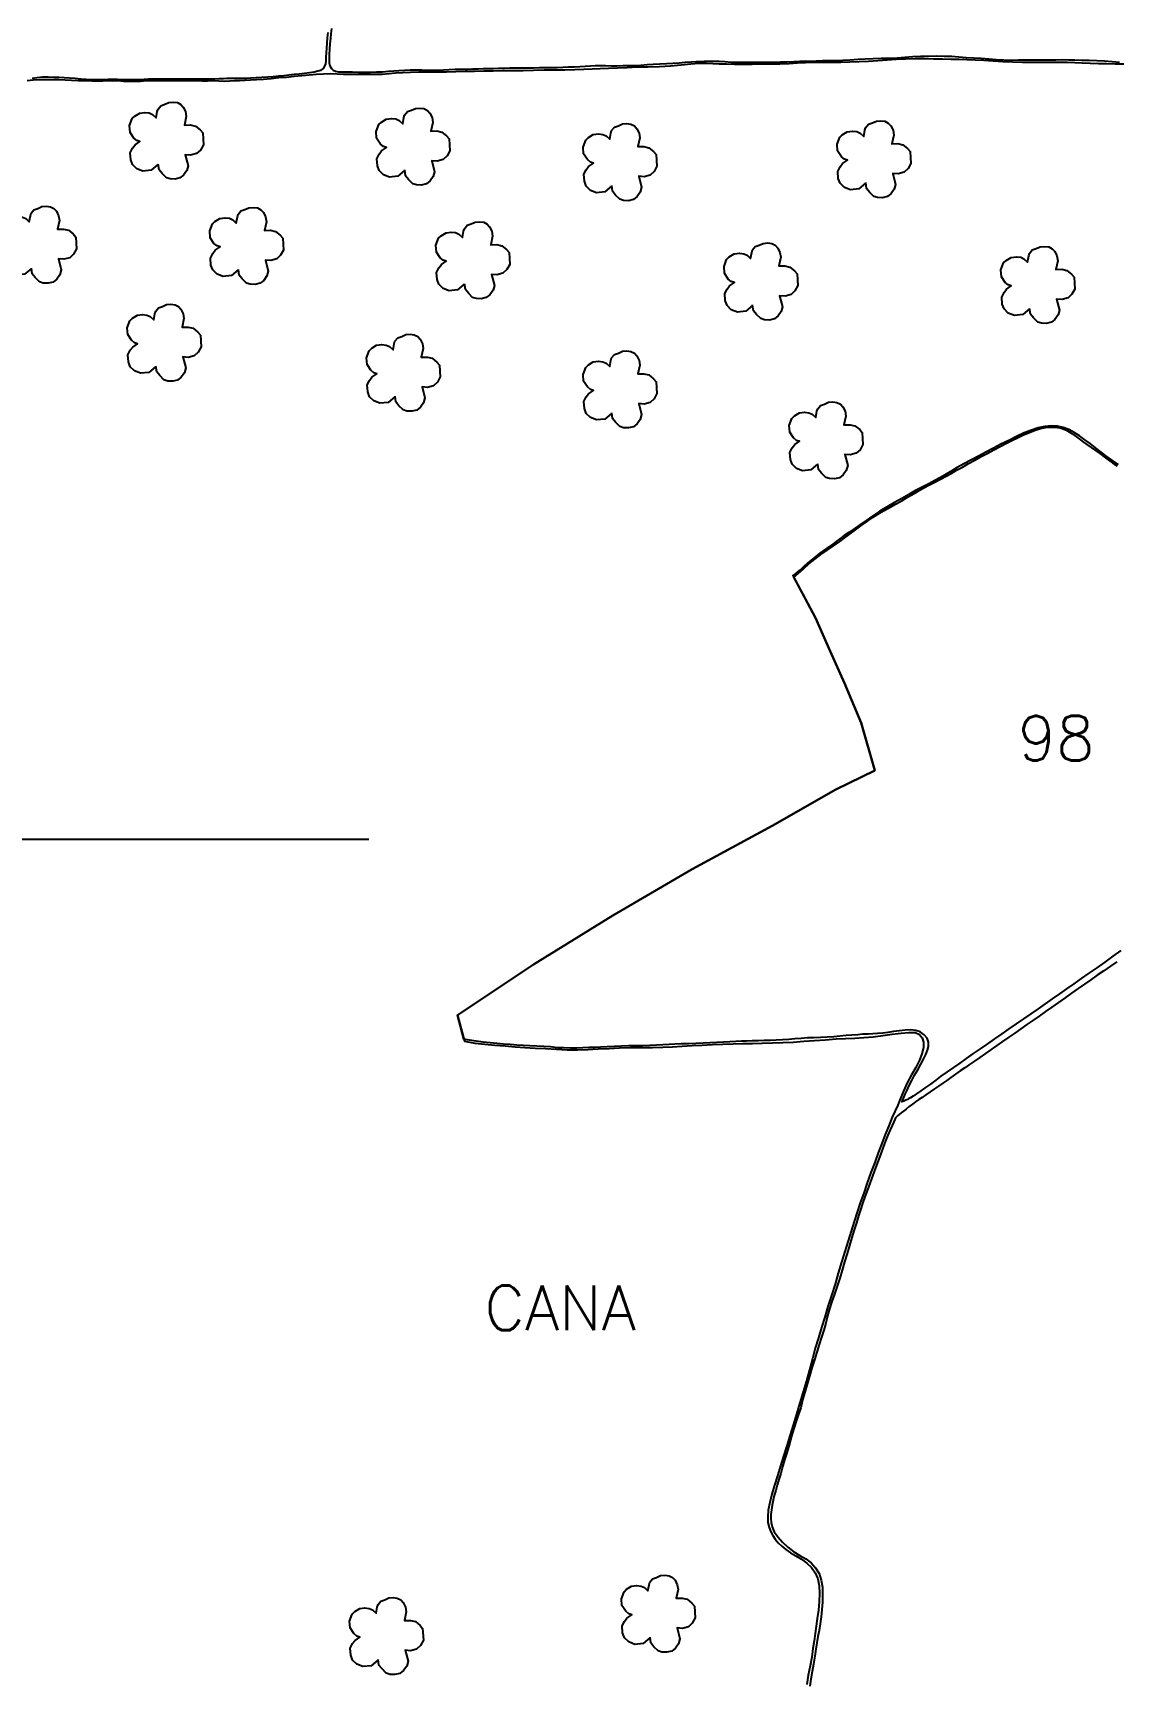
# Model space of a CAD drawing. Extents: x 725070 to 730320, y 7821509 to 7828934.
# Drawn here: x 726381 to 727167, y 7824190 to 7825386 of the extents above; entities that cross this region are included whole.
import ezdxf

# ---------------------------------------------------------------- set-up
doc = ezdxf.new("R2010")
doc.units = 0
doc.header["$MEASUREMENT"] = 0
doc.linetypes.add('CONTINUO', pattern=[0])
for name, color, linetype in [('0114000751', 1, 'Continuous'), ('_SIMBOLO ARVORE', 94, 'Continuous'), ('CONFRONTANTES', 7, 'Continuous'), ('MALHA', 8, 'Continuous'), ('TEXTO', 7, 'Continuous')]:
    doc.layers.add(name, color=color, linetype=linetype)
for name, color, linetype, lineweight in [('0114000751094', 5, 'Continuous', 25), ('0114000751095', 5, 'Continuous', 25), ('0114000751098', 5, 'Continuous', 25), ('0114000751099', 5, 'Continuous', 25)]:
    doc.layers.add(name, color=color, linetype=linetype, lineweight=lineweight)
doc.styles.add('Simplex', font='simplex.shx')

# ---------------------------------------------------------------- blocks, each defined once
blk = doc.blocks.new('ARVORE')
at = {"layer": '_SIMBOLO ARVORE', "linetype": 'CONTINUO'}
blk.add_polyline3d([(726752.4, 7825799.6, 0), (726747.6, 7825795.5, 0), (726741.5, 7825794.8, 0), (726737.1, 7825796.5, 0), (726734, 7825799.6, 0), (726732.7, 7825803.1, 0), (726732.3, 7825808.2, 0), (726734, 7825811.5, 0), (726735.8, 7825813.9, 0), (726739.3, 7825816.3, 0), (726737.1, 7825817, 0), (726734.9, 7825818.8, 0), (726732.2, 7825823, 0), (726731.8, 7825827.9, 0), (726733.7, 7825833, 0), (726735.6, 7825834.8, 0), (726739.2, 7825837, 0), (726743, 7825837.5, 0), (726746.1, 7825837.1, 0), (726748.5, 7825836, 0), (726751.1, 7825833.6, 0), (726751.9, 7825838.1, 0), (726752.5, 7825839.9, 0), (726754.5, 7825842.4, 0), (726757.4, 7825843.4, 0), (726760.3, 7825844.7, 0), (726763.5, 7825845, 0), (726766.5, 7825844.6, 0), (726769, 7825843.3, 0), (726770.8, 7825841.3, 0), (726772.4, 7825838.1, 0), (726773, 7825834.6, 0), (726771.6, 7825828.3, 0), (726776, 7825828.4, 0), (726779.6, 7825827.5, 0), (726783, 7825824.8, 0), (726784.9, 7825822.6, 0), (726785.4, 7825814, 0), (726783.3, 7825810.2, 0), (726780.5, 7825807.6, 0), (726776.1, 7825806.4, 0), (726772.2, 7825806.7, 0), (726774.3, 7825798.7, 0), (726773.3, 7825795.2, 0), (726771, 7825792, 0), (726768.4, 7825789.9, 0), (726764.8, 7825789, 0), (726761.2, 7825789.2, 0), (726758.5, 7825790, 0), (726755.4, 7825793.1, 0), (726753.2, 7825795.8, 0), (726752.6, 7825800, 0)], dxfattribs=at)

msp = doc.modelspace()

# ---------------------------------------------------------------- linework, layer by layer
at = {"layer": '0114000751', "flags": 128}
for points in [[(726376.7, 7825351), (726381.2, 7825351.5), (726385.9, 7825351.8), (726390.6, 7825351.8), (726395.3, 7825351.7), (726399.8, 7825351.6), (726404.3, 7825351.5), (726408.9, 7825351.3), (726413.7, 7825351.1), (726418.7, 7825351), (726423.6, 7825350.7), (726427.9, 7825350.8), (726431.6, 7825350.8), (726435.2, 7825350.9), (726438.9, 7825350.8), (726442.8, 7825350.9), (726446.8, 7825350.6), (726450.7, 7825350.4), (726454.8, 7825350.4), (726459.1, 7825350.6), (726463.6, 7825350.9), (726468.4, 7825351), (726473.4, 7825350.9), (726478.6, 7825351.1), (726483.6, 7825351.1), (726488, 7825351), (726491.8, 7825350.9), (726495.7, 7825350.9), (726499.9, 7825350.9), (726503.9, 7825350.8), (726507.8, 7825350.8), (726511.7, 7825350.9), (726515.8, 7825350.7), (726520, 7825350.5), (726523.8, 7825350.7), (726527.2, 7825350.9), (726530.8, 7825351.1), (726534.7, 7825351.2), (726538.8, 7825351.4), (726543.3, 7825351.7), (726548.4, 7825352), (726553.9, 7825352.5), (726559.4, 7825353.1), (726565, 7825353.5), (726570.5, 7825354.1), (726576.1, 7825354.5), (726581.6, 7825355.1), (726586.8, 7825355.6), (726591.8, 7825355.9), (726596.9, 7825356), (726601.9, 7825355.8), (726606.5, 7825355.7), (726611.6, 7825355.6), (726617.2, 7825355.5), (726623.1, 7825355.5), (726629, 7825355.5), (726634.4, 7825355.7), (726639.5, 7825356.1), (726644.3, 7825356.5), (726649.5, 7825356.8), (726655.1, 7825357.1), (726661.2, 7825357.2), (726667.7, 7825357.3), (726674.3, 7825357.3), (726681.1, 7825357.3), (726688, 7825357.5), (726694.9, 7825357.7), (726701.6, 7825357.8), (726708.2, 7825357.9), (726715, 7825358.1), (726722.1, 7825358.2), (726729.6, 7825358.3), (726736.8, 7825358.3), (726744.4, 7825358.5), (726752.1, 7825358.7), (726759.8, 7825358.8), (726767.2, 7825358.8), (726774.3, 7825359), (726780.9, 7825359.1), (726787, 7825359.4), (726792.8, 7825359.7), (726798.8, 7825359.9), (726805.4, 7825360.1), (726812.4, 7825360.5), (726819.8, 7825360.8), (726827.6, 7825360.9), (726835.8, 7825361.1), (726843.9, 7825361.6), (726851.6, 7825362.4), (726858.6, 7825363.1), (726864.7, 7825363.5), (726869.8, 7825363.5), (726874.5, 7825363.4), (726879.2, 7825363.2), (726884.5, 7825363), (726890.3, 7825362.9), (726896.6, 7825362.9), (726903.1, 7825362.9), (726909.8, 7825363), (726916.6, 7825363.1), (726923.3, 7825363.2), (726929.9, 7825363.4), (726936.1, 7825363.7), (726941.9, 7825364), (726947.9, 7825364.2), (726954.2, 7825364.3), (726960.8, 7825364.4), (726967.4, 7825364.4), (726974.1, 7825364.6), (726980.9, 7825364.8), (726987.7, 7825365.1), (726994.5, 7825365.6), (727001.1, 7825366), (727007.7, 7825366.4), (727014.4, 7825366.7), (727021.2, 7825366.9), (727028.1, 7825366.9), (727034.9, 7825366.8), (727041.5, 7825366.7), (727047.7, 7825366.6), (727053.4, 7825366.5), (727059.1, 7825366.2), (727065.1, 7825366), (727071.4, 7825365.7), (727078.1, 7825365.3), (727085.1, 7825364.8), (727092.2, 7825364.5), (727099.3, 7825364.4), (727106.3, 7825364.4), (727113.3, 7825364.4), (727120, 7825364.4), (727126.3, 7825364.4), (727131.9, 7825364.2), (727137.3, 7825364), (727142.8, 7825363.8), (727148.6, 7825363.6), (727154.6, 7825363.4), (727160.6, 7825363.3), (727166.8, 7825363.1), (727173, 7825363.2)], [(727169, 7825072.1), (727164.8, 7825074.9), (727160.6, 7825077.9), (727156.5, 7825081), (727152.5, 7825084.2), (727148.5, 7825087.3), (727144.6, 7825090.1), (727140.8, 7825092.8), (727137, 7825095.3), (727133, 7825097.4), (727129, 7825098.9), (727124.8, 7825099.8), (727120.2, 7825100.1), (727115.6, 7825099.7), (727110.9, 7825098.8), (727105.9, 7825097.1), (727100.6, 7825095), (727095.1, 7825092.4), (727089.4, 7825089.6), (727083.8, 7825086.8), (727078.3, 7825083.9), (727072.9, 7825081), (727067.5, 7825078.1), (727062, 7825075.2), (727056.8, 7825072.5), (727052.1, 7825069.8), (727048, 7825067.4), (727044, 7825065), (727040, 7825062.7), (727035.8, 7825060.4), (727031.3, 7825058.1), (727026.6, 7825055.7), (727021.8, 7825053.1), (727017, 7825050.2), (727011.8, 7825047.4), (727006.5, 7825044.4), (727001.1, 7825041.4), (726995.8, 7825038.1), (726990.7, 7825034.8), (726985.8, 7825031.4), (726981.2, 7825028.2), (726977.1, 7825025.4), (726973.4, 7825022.8), (726970, 7825020.4), (726966.9, 7825018.1), (726964.1, 7825016.1), (726961.7, 7825014.3), (726959.5, 7825012.7), (726957.2, 7825011.1), (726954.8, 7825009.4), (726952.6, 7825007.8), (726950.9, 7825006.5), (726949.5, 7825005.4), (726948.2, 7825004.4), (726946.9, 7825003.4), (726943.6, 7825000.6), (726942.6, 7824999.7), (726941.4, 7824998.6), (726940, 7824997.3), (726938.6, 7824996.1), (726937.3, 7824995), (726935.9, 7824993.8), (726934.2, 7824992.5), (726932.7, 7824991.4), (726949.2, 7824960.6), (726959.7, 7824936.4), (726970.3, 7824913.2), (726982.3, 7824884.5), (726992.2, 7824849.7), (726963.9, 7824835.9), (726917.6, 7824809.5), (726859.7, 7824778.2), (726801.9, 7824744.4), (726744.4, 7824708.9), (726689.1, 7824672), (726694.3, 7824653.1), (726701.8, 7824651.8), (726709, 7824651), (726716.4, 7824650.4), (726723.8, 7824649.8), (726731, 7824649.1), (726738.2, 7824648.7), (726745.5, 7824648.2), (726753.2, 7824647.8), (726761, 7824647.3), (726768.8, 7824647), (726776.4, 7824647), (726783.8, 7824647.2), (726791.3, 7824647.6), (726799, 7824648), (726806.9, 7824648.3), (726814.8, 7824648.5), (726822.7, 7824648.5), (726830.7, 7824648.7), (726838.3, 7824648.9), (726845.4, 7824649.1), (726852.4, 7824649.6), (726859.6, 7824650), (726866.9, 7824650.4), (726874.4, 7824650.7), (726881.9, 7824651), (726889.3, 7824651.3), (726896.4, 7824651.6), (726903.4, 7824651.6), (726910.4, 7824651.8), (726917.8, 7824652), (726925.3, 7824652.2), (726932.9, 7824652.6), (726940.6, 7824653.2), (726948.4, 7824653.7), (726956.4, 7824654.2), (726964.1, 7824654.8), (726971, 7824655.1), (726977.6, 7824655.3), (726984.2, 7824655.8), (726991.1, 7824656.4), (726998, 7824657.3), (727004.9, 7824658.3), (727011.4, 7824659.1), (727017, 7824659.6), (727021.5, 7824659.4), (727024.7, 7824658), (727026.6, 7824655.7), (727027.6, 7824652.5), (727027.5, 7824648.5), (727026.4, 7824644.1), (727024.6, 7824639.3), (727022, 7824634.1), (727018.9, 7824628.7), (727015.8, 7824622.9), (727012.9, 7824616.9), (727010.3, 7824610.7), (727008.9, 7824606.7), (727004.9, 7824598.1), (727002.3, 7824591.7), (726999.7, 7824585.3), (726997.3, 7824578.8), (726994.7, 7824572.2), (726992.1, 7824565.1), (726989.4, 7824557.8), (726986.7, 7824550.2), (726984.1, 7824542.8), (726981.5, 7824535.7), (726979.3, 7824529), (726977.3, 7824522.3), (726975.1, 7824515.3), (726972.9, 7824508.1), (726970.5, 7824500.5), (726968.1, 7824492.7), (726965.7, 7824484.8), (726963.3, 7824476.7), (726960.8, 7824468.5), (726958.2, 7824460.4), (726955.8, 7824452.7), (726953.5, 7824445.2), (726951.3, 7824437.8), (726949, 7824430.2), (726946.9, 7824422.4), (726944.7, 7824414.5), (726942.5, 7824406.6), (726940.2, 7824398.6), (726937.8, 7824390.6), (726935.3, 7824382.3), (726932.9, 7824374.2), (726930.5, 7824366.5), (726928.3, 7824359.2), (726926, 7824351.9), (726923.8, 7824344.8), (726921.5, 7824337.6), (726919.4, 7824330.7), (726917.5, 7824324.1), (726915.9, 7824318.1), (726914.8, 7824312.5), (726914.4, 7824307.7), (726914.6, 7824303.5), (726915.4, 7824299.9), (726916.6, 7824296.8), (726918.1, 7824294.1), (726919.8, 7824291.6), (726922, 7824288.9), (726924.6, 7824286.4), (726927.6, 7824284), (726931, 7824281.6), (726934.9, 7824279.3), (726938.9, 7824276.9), (726942.8, 7824274.1), (726946.2, 7824270.9), (726948.9, 7824267.1), (726950.9, 7824262.8), (726951.9, 7824257.7), (726952.1, 7824252.1), (726951.9, 7824246.1), (726951.3, 7824239.9), (726950.4, 7824233.8), (726949.5, 7824228.2), (726948.8, 7824222.9), (726948.1, 7824217.6), (726947.3, 7824212), (726946.4, 7824205.9), (726945.2, 7824199.5), (726943.9, 7824192.8), (726942.9, 7824186)]]:
    msp.add_lwpolyline(points, dxfattribs=at)
at = {"layer": '0114000751094', "linetype": 'ByBlock', "elevation": 689}
msp.add_lwpolyline([(726380.3, 7825352.8), (726384.1, 7825353.2), (726388, 7825353.6), (726392, 7825353.6), (726396, 7825353.5), (726399.9, 7825353.3), (726403.7, 7825353.1), (726407.5, 7825352.9), (726411.5, 7825352.6), (726415.6, 7825352.3), (726419.7, 7825352), (726423.7, 7825351.8), (726427.8, 7825351.8), (726431.7, 7825351.8), (726435.4, 7825351.9), (726438.9, 7825351.9), (726442.3, 7825351.9), (726445.8, 7825351.8), (726449.2, 7825351.7), (726452.3, 7825351.7), (726455.4, 7825351.7), (726458.5, 7825351.8), (726461.7, 7825352), (726464.9, 7825352.2), (726468.2, 7825352.3), (726471.8, 7825352.3), (726476, 7825352.2), (726480, 7825352.2), (726483.7, 7825352.3), (726486.9, 7825352.2), (726489.8, 7825352.2), (726492.5, 7825352.1), (726495.1, 7825352.1), (726498.2, 7825352.1), (726502, 7825352.1), (726505.6, 7825352.2), (726509.3, 7825352.2), (726513.1, 7825352.3), (726516.2, 7825352.4), (726519.2, 7825352.5), (726521.7, 7825352.6), (726523.4, 7825352.6), (726525.2, 7825352.6), (726526.7, 7825352.7), (726528.3, 7825352.7), (726530, 7825352.8), (726531.5, 7825352.8), (726533.4, 7825352.8), (726535.7, 7825352.7), (726538.9, 7825352.9), (726542.9, 7825353.2), (726547.2, 7825353.4), (726551.4, 7825353.6), (726555.3, 7825353.9), (726559.2, 7825354.3), (726563.1, 7825354.7), (726566.8, 7825355.1), (726570.5, 7825355.5), (726574.3, 7825355.8), (726578.2, 7825356.2), (726581.8, 7825356.7), (726585.1, 7825357.2), (726587.9, 7825357.9), (726590.1, 7825358.6), (726591.8, 7825359.6), (726592.8, 7825361.3), (726593.5, 7825363.1), (726593.8, 7825365.2), (726593.9, 7825368), (726594, 7825371), (726594.3, 7825374.4), (726594.5, 7825378.1), (726594.9, 7825382), (726595.3, 7825385.9)], dxfattribs=at)
at = {"layer": '0114000751095', "linetype": 'ByBlock', "elevation": 705.3}
msp.add_lwpolyline([(726597.6, 7825388.7), (726597.2, 7825384.9), (726596.9, 7825381.4), (726596.6, 7825377.9), (726596.3, 7825373.8), (726596.1, 7825369.8), (726596, 7825366.5), (726596.1, 7825363.8), (726596.5, 7825361.7), (726597.6, 7825359.8), (726598.9, 7825358.6), (726600.6, 7825357.8), (726602.9, 7825357.4), (726605.4, 7825357.4), (726608.8, 7825357.3), (726613, 7825357.2), (726617.3, 7825357.1), (726621.6, 7825357), (726625.9, 7825357), (726630.3, 7825357.2), (726634.8, 7825357.3), (726639, 7825357.7), (726643, 7825358.1), (726646.7, 7825358.3), (726650.6, 7825358.5), (726654.8, 7825358.7), (726659.1, 7825358.7), (726663.3, 7825358.7), (726667.3, 7825358.6), (726671.2, 7825358.6), (726675.1, 7825358.5), (726679.1, 7825358.8), (726683.2, 7825359), (726687.5, 7825359.2), (726691.9, 7825359.2), (726696.2, 7825359.3), (726700.4, 7825359.4), (726704.2, 7825359.5), (726707.9, 7825359.6), (726711.4, 7825359.6), (726715, 7825359.7), (726718.9, 7825359.9), (726723.1, 7825360), (726727.2, 7825360.2), (726731.4, 7825360.2), (726735.7, 7825360.3), (726740.2, 7825360.3), (726744.5, 7825360.3), (726748.8, 7825360.4), (726753, 7825360.4), (726757.3, 7825360.4), (726761.5, 7825360.5), (726765.7, 7825360.6), (726769.9, 7825360.8), (726773.9, 7825360.9), (726778, 7825361.1), (726782, 7825361.4), (726785.7, 7825361.7), (726789.2, 7825362), (726792.7, 7825362), (726796.7, 7825361.8), (726800.9, 7825361.7), (726805, 7825361.7), (726809.2, 7825361.8), (726813.5, 7825361.8), (726817.8, 7825362), (726822.3, 7825362.2), (726826.8, 7825362.5), (726831.3, 7825362.8), (726836.1, 7825363.1), (726840.9, 7825363.3), (726845.6, 7825363.5), (726850.1, 7825363.8), (726854.6, 7825364.2), (726858.9, 7825364.5), (726862.6, 7825364.8), (726865.7, 7825364.9), (726868.4, 7825365), (726871.7, 7825365.1), (726875.5, 7825365.1), (726879.3, 7825365.1), (726883.4, 7825364.7), (726887.8, 7825364.3), (726892.4, 7825364.2), (726897.1, 7825364.2), (726902.1, 7825364.3), (726907.5, 7825364.3), (726913, 7825364.3), (726918.5, 7825364.3), (726923.8, 7825364.5), (726928.8, 7825364.6), (726933.5, 7825364.8), (726937.7, 7825365), (726941.6, 7825365.2), (726945.5, 7825365.1), (726949.7, 7825365.2), (726954.2, 7825365.5), (726959, 7825365.5), (726963.9, 7825365.5), (726968.9, 7825365.7), (726974.1, 7825366), (726980, 7825366.4), (726985.1, 7825366.7), (726990.9, 7825367), (726996.8, 7825367.2), (727002.7, 7825367.3), (727008.4, 7825367.5), (727014.1, 7825367.9), (727019.7, 7825368.3), (727025.3, 7825368.6), (727031.1, 7825368.7), (727036.9, 7825368.8), (727042.6, 7825368.7), (727048, 7825368.6), (727053.3, 7825368.2), (727058.5, 7825367.8), (727064, 7825367.5), (727069.5, 7825367.2), (727075, 7825366.7), (727080.3, 7825366.3), (727085.8, 7825365.9), (727091.2, 7825365.8), (727096.6, 7825365.9), (727102.1, 7825365.9), (727107.6, 7825365.9), (727113.1, 7825366), (727118.4, 7825366), (727123.5, 7825366.1), (727128.3, 7825366.2), (727132.8, 7825366.1), (727137.5, 7825365.9), (727142.6, 7825365.8), (727147.8, 7825365.7), (727153.4, 7825365.5), (727159, 7825365.2), (727164.5, 7825364.8), (727169.9, 7825364.4)], dxfattribs=at)
at = {"layer": '0114000751098', "linetype": 'ByBlock'}
msp.add_lwpolyline([(727170.8, 7824719), (727164.9, 7824714.9), (727159.1, 7824710.6), (727153.3, 7824706.5), (727147.6, 7824702.5), (727142.1, 7824698.7), (727136.7, 7824694.9), (727131.4, 7824691.2), (727126.2, 7824687.5), (727121, 7824683.9), (727115.8, 7824680.3), (727110.7, 7824676.7), (727105.4, 7824673.1), (727100.1, 7824669.4), (727094.8, 7824665.8), (727089.5, 7824662.2), (727084.3, 7824658.5), (727079.1, 7824654.8), (727073.9, 7824651.2), (727068.7, 7824647.7), (727063.6, 7824644.2), (727058.6, 7824640.7), (727053.8, 7824637.3), (727049.2, 7824634.1), (727044.8, 7824630.9), (727040.1, 7824627.9), (727036.4, 7824624.9), (727032.6, 7824622.1), (727028.9, 7824619.5), (727025.5, 7824617.1), (727022.5, 7824615), (727020, 7824613.3), (727018, 7824612), (727016.6, 7824611.3), (727015.9, 7824610.9), (727014.8, 7824610.4), (727013.2, 7824609.7), (727011.9, 7824609.1), (727012.3, 7824610.1), (727012.9, 7824611.9), (727014.2, 7824614.8), (727015.6, 7824617.7), (727017.2, 7824620.9), (727019, 7824624.6), (727021.1, 7824628.6), (727023.4, 7824632.5), (727025.6, 7824636.4), (727027.5, 7824640.1), (727029.2, 7824643.6), (727030.4, 7824646.6), (727031.1, 7824649.3), (727031.1, 7824652.4), (727030.1, 7824655.3), (727028, 7824657.9), (727025.2, 7824659.9), (727021.9, 7824661), (727018.3, 7824661.4), (727014.3, 7824661.3), (727010, 7824660.8), (727005.8, 7824660.2), (727001.7, 7824659.6), (726997.9, 7824659.1), (726994.2, 7824658.9), (726990.8, 7824658.6), (726987.3, 7824658.4), (726983.6, 7824658.2), (726979.8, 7824657.9), (726975.6, 7824657.6), (726971.3, 7824657.3), (726966.9, 7824656.8), (726962.4, 7824656.4), (726957.6, 7824656.1), (726952.7, 7824655.9), (726947.9, 7824655.7), (726943.3, 7824655.6), (726938.8, 7824655.2), (726934.2, 7824654.9), (726929.7, 7824654.5), (726925.1, 7824654.2), (726920.6, 7824654), (726916.2, 7824653.8), (726911.8, 7824653.6), (726907.5, 7824653.5), (726903.2, 7824653.4), (726899.1, 7824653.2), (726895.4, 7824653.1), (726891.4, 7824652.9), (726887, 7824652.7), (726882.4, 7824652.4), (726877.6, 7824652.2), (726872.6, 7824652), (726867.5, 7824651.8), (726862.2, 7824651.5), (726856.9, 7824651.3), (726851.7, 7824651.2), (726847.1, 7824651), (726842.8, 7824650.7), (726838.3, 7824650.5), (726833.7, 7824650.2), (726828.8, 7824650), (726823.8, 7824649.9), (726818.6, 7824649.9), (726813.3, 7824649.8), (726808, 7824649.7), (726802.9, 7824649.4), (726797.8, 7824649.2), (726793.1, 7824648.9), (726788.7, 7824648.6), (726784.5, 7824648.5), (726780.3, 7824648.3), (726775.8, 7824648.2), (726771.2, 7824648.2), (726766.5, 7824648.4), (726761.7, 7824648.4), (726756.8, 7824649), (726751.8, 7824649.3), (726746.8, 7824649.6), (726741.8, 7824649.8), (726737, 7824650.1), (726732.2, 7824650.4), (726727.5, 7824650.8), (726722.6, 7824651.1), (726717.8, 7824651.5), (726712.9, 7824651.9), (726707.9, 7824652.4), (726702.8, 7824653.1), (726697.8, 7824653.9), (726693.8, 7824654.7), (726689.1, 7824672), (726744.4, 7824708.9), (726801.9, 7824744.4), (726859.7, 7824778.2), (726917.6, 7824809.5), (726963.9, 7824835.9), (726992.2, 7824849.7), (726982.3, 7824884.5), (726970.3, 7824913.2), (726959.7, 7824936.4), (726949.2, 7824960.6), (726933.3, 7824990.3), (726936.6, 7824992.9), (726940.4, 7824996.3), (726944.4, 7824999.9), (726948.6, 7825003.3), (726953.1, 7825006.7), (726957.7, 7825009.9), (726962.2, 7825013.1), (726966.7, 7825016.1), (726971, 7825019.4), (726975.2, 7825022.5), (726979.2, 7825025.4), (726983.1, 7825028.2), (726986.9, 7825031), (726990.6, 7825033.6), (726994.4, 7825036), (726998.4, 7825038.3), (727002.5, 7825040.6), (727006.8, 7825043), (727011.4, 7825045.5), (727016, 7825048.3), (727020.8, 7825051), (727025.6, 7825053.8), (727030.5, 7825056.5), (727035.4, 7825059.1), (727040, 7825061.5), (727044, 7825063.6), (727047.7, 7825065.6), (727051.6, 7825067.9), (727055.9, 7825070.2), (727060.3, 7825072.7), (727064.8, 7825075.3), (727069.5, 7825077.8), (727074.2, 7825080.2), (727078.7, 7825082.7), (727083.1, 7825085.1), (727087.4, 7825087.4), (727091.6, 7825089.6), (727095.9, 7825091.5), (727100.1, 7825093.5), (727104.4, 7825095.3), (727108.6, 7825096.9), (727112.5, 7825098.2), (727116.2, 7825098.9), (727119.8, 7825099.3), (727123.5, 7825099.1), (727127.4, 7825098.4), (727131.3, 7825096.9), (727135.2, 7825094.6), (727138.7, 7825092.2), (727141.6, 7825090), (727143.8, 7825088.3), (727146.1, 7825086.5), (727149.2, 7825084.4), (727152.4, 7825082.2), (727155.5, 7825080), (727158.6, 7825077.7), (727161.6, 7825075.5), (727164.7, 7825073.4), (727168.1, 7825071.1)], dxfattribs=at)
at = {"layer": '0114000751099', "linetype": 'ByBlock', "elevation": 726.2}
msp.add_lwpolyline([(727168, 7824710.9), (727163.3, 7824707.6), (727158.4, 7824704.3), (727153.6, 7824701.1), (727149, 7824697.8), (727144.4, 7824694.6), (727139.8, 7824691.4), (727135.1, 7824688.1), (727130.3, 7824684.8), (727125.5, 7824681.4), (727120.8, 7824678), (727116.1, 7824674.7), (727111.5, 7824671.4), (727106.9, 7824668.3), (727102.5, 7824665.2), (727098.1, 7824662.2), (727093.8, 7824659.1), (727089.4, 7824656.1), (727085, 7824653), (727080.8, 7824650), (727076.7, 7824647.2), (727072.5, 7824644.2), (727068.4, 7824641.4), (727064.5, 7824638.8), (727060.9, 7824636.2), (727057.5, 7824633.9), (727054.1, 7824631.6), (727050.7, 7824629.2), (727047.5, 7824626.9), (727044.5, 7824624.7), (727041.6, 7824622.7), (727038.5, 7824620.6), (727035.5, 7824618.5), (727032.4, 7824616.3), (727029.3, 7824614.3), (727026.5, 7824612.4), (727024.1, 7824610.8), (727021.8, 7824609.2), (727019.5, 7824607.5), (727017.1, 7824605.7), (727014.9, 7824603.9), (727013, 7824602.4), (727011.3, 7824601.1), (727008.6, 7824598.9), (727007.2, 7824597.5), (727006.8, 7824596.4), (727006, 7824594.7), (727004.8, 7824592), (727003.3, 7824588.8), (727001.6, 7824585), (726999.9, 7824580.7), (726998.3, 7824576.2), (726996.5, 7824571.4), (726994.6, 7824566.4), (726992.7, 7824561.3), (726990.8, 7824555.9), (726988.8, 7824550.5), (726986.8, 7824545.2), (726984.9, 7824540.1), (726983.2, 7824535.3), (726981.7, 7824530.8), (726980.4, 7824526.3), (726978.9, 7824521.3), (726977.2, 7824516.1), (726975.5, 7824510.6), (726973.8, 7824504.9), (726972.1, 7824499.1), (726970.3, 7824493), (726968.5, 7824487), (726966.7, 7824481.1), (726964.8, 7824475.2), (726962.9, 7824469.5), (726961.1, 7824464), (726959.3, 7824458.7), (726957.9, 7824453.6), (726956.6, 7824448.4), (726955.1, 7824443.3), (726953.5, 7824438.1), (726951.8, 7824432.8), (726950.1, 7824427.3), (726948.4, 7824421.7), (726946.5, 7824416), (726944.7, 7824409.9), (726943, 7824404), (726941.4, 7824398.2), (726939.8, 7824392.6), (726938.5, 7824386.9), (726936.7, 7824382.2), (726935.1, 7824377.3), (726933.6, 7824372.5), (726932.2, 7824368), (726930.9, 7824363.7), (726929.7, 7824359.1), (726928.2, 7824354.2), (726926.6, 7824349.1), (726925.2, 7824344.1), (726923.9, 7824339.3), (726922.6, 7824334.8), (726921.4, 7824330.7), (726920.3, 7824326.9), (726919.2, 7824323.3), (726918.3, 7824319.8), (726917.6, 7824316.2), (726917.1, 7824312.8), (726916.8, 7824309.5), (726916.8, 7824306.6), (726917, 7824303.7), (726917.7, 7824300.5), (726919.2, 7824296.8), (726921.9, 7824293), (726925.2, 7824289.2), (726929.1, 7824285.6), (726933.3, 7824282.4), (726937.7, 7824279.7), (726942.1, 7824277.1), (726946, 7824274.2), (726949.2, 7824270.7), (726951.7, 7824266.5), (726953.3, 7824261.7), (726954.2, 7824256.6), (726954.3, 7824251.2), (726954.2, 7824245.8), (726953.7, 7824240.5), (726953.2, 7824235.2), (726952.5, 7824230.1), (726951.7, 7824225.2), (726950.9, 7824220.7), (726950.2, 7824216.3), (726949.4, 7824211.6), (726948.6, 7824206.4), (726947.6, 7824200.8), (726946.7, 7824195.3), (726945.8, 7824189.9), (726945, 7824184.7)], dxfattribs=at)
at = {"layer": 'MALHA'}
msp.add_lwpolyline([(725320.3, 7824800), (726624.8, 7824800)], dxfattribs=at)

# ---------------------------------------------------------------- block references
at = {"layer": '_SIMBOLO ARVORE', "linetype": 'ByBlock'}
for p in [(-280.7, -509.7), (-101.7, -514), (48.6, -525.3), (233, -523.2), (-372.8, -585.3), (-222.5, -586.2), (-58.3, -596.6), (150.9, -612), (352, -614.5), (-282.4, -656.5), (-108.7, -678.3), (48.6, -690.4), (198.2, -727.4), (76.4, -1579.7), (-121, -1595.9)]:
    msp.add_blockref('ARVORE', p, dxfattribs=at)

# ---------------------------------------------------------------- texts
at = {"layer": 'CONFRONTANTES', "color": 7, "linetype": 'Continuous', "style": 'Simplex'}
msp.add_text('CANA', height=32.5, dxfattribs=at).set_placement((726708.8, 7824443.2))
at = {"layer": 'TEXTO', "linetype": 'Continuous', "style": 'Simplex'}
msp.add_text('98', height=32.5, dxfattribs=at).set_placement((727096, 7824857))

doc.saveas('drawing.dxf')
